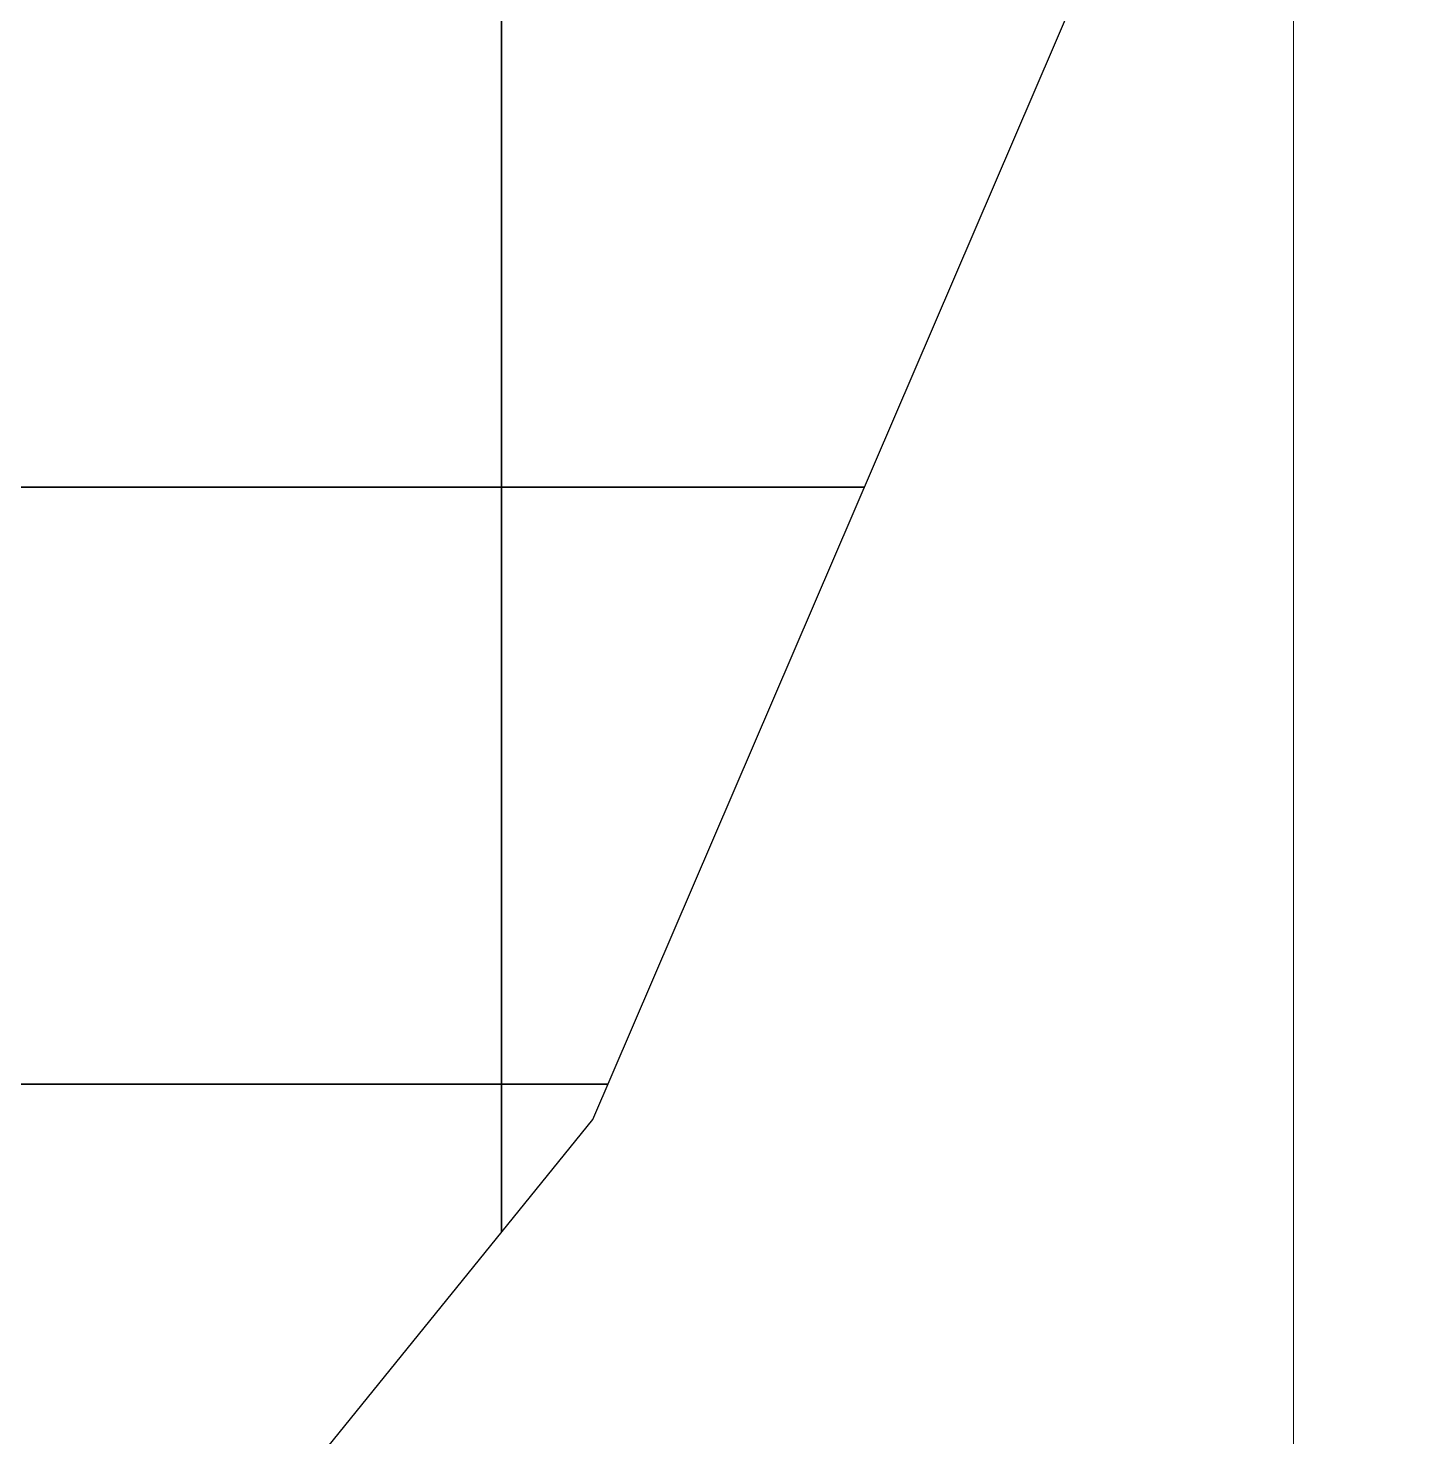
# Model space of a CAD drawing. Header units: millimetres. Extents: x 546597 to 607848, y 1180644 to 1193180.
# Drawn here: x 606984.06 to 607001.3, y 1184943.08 to 1184960.77 of the extents above; entities that cross this region are included whole.
import ezdxf

# ---------------------------------------------------------------- set-up
doc = ezdxf.new("R2010")
doc.units = ezdxf.units.MM
doc.header["$MEASUREMENT"] = 0
for name, color, linetype, lineweight in [('A-LE', 4, 'CONTINUOUS', 25), ('hatch CTCC', 20, 'CONTINUOUS', 35), ('hatch Dan cu XDM', 50, 'CONTINUOUS', 30), ('toa do', 2, 'CONTINUOUS', 13)]:
    doc.layers.add(name, color=color, linetype=linetype, lineweight=lineweight)

msp = doc.modelspace()

# ---------------------------------------------------------------- hatches: boundary and pattern name
at = {"layer": 'hatch CTCC'}
h = msp.add_hatch(dxfattribs=at)
h.set_pattern_fill('M-TT-TIEUKHU', color=256, scale=7.5, style=0)
h.set_pattern_definition([(0, (0, 0), (0, 7.5), []), (90, (0, 0), (-7.5, 5e-16), [])])
h.paths.add_polyline_path([(606798.006, 1184962.309), (606796.367, 1184955.431), (606822.324, 1184913.233), (606829.943, 1184909.047), (606888.216, 1184909.904), (606952.87, 1184922.123), (606982.632, 1184936.542), (606991.152, 1184947.064), (607016.657, 1185006.447), (607033.085, 1185043.833), (607044.055, 1185055.264), (607044.871, 1185063.114), (607024.5, 1185095.762), (607017.595, 1185097.385)])
at = {"layer": 'hatch Dan cu XDM'}
h = msp.add_hatch(dxfattribs=at)
h.set_pattern_fill('ANSI31', color=53, scale=60, angle=45, style=0)
h.paths.add_polyline_path([(606618.157, 1185006.038), (606572.398, 1185037.169), (606538.957, 1185056.267), (606512.188, 1185069.747), (606462.431, 1185090.588), (606428.948, 1185113.407), (606409.094, 1185132.713), (606401.302, 1185133.498), (606368.229, 1185112.26, 0.359542), (606364.348, 1185100.131), (606374.437, 1185074.916), (606427.923, 1184999.575), (606529.619, 1184878.062), (606548.393, 1184874.858), (606639.053, 1184894.795), (606722.396, 1184903.32), (606801.297, 1184908.626), (606810.636, 1184908.764), (606813.016, 1184913.096), (606789.553, 1184951.239), (606782.674, 1184952.878), (606777.142, 1184949.475, -0.331744), (606680.364, 1184957.301)])
h.paths.add_polyline_path([(606672.512, 1185141.81), (606665.645, 1185143.439), (606555.208, 1185075.078), (606555.298, 1185069.966), (606582.999, 1185054.147), (606629.962, 1185022.196), (606693.177, 1184972.67, 0.334496), (606766.586, 1184966.463), (606772.192, 1184969.911), (606773.835, 1184976.792)])
h.paths.add_polyline_path([(606613.95, 1185237.188), (606615.597, 1185244.06), (606734.995, 1185317.164), (606741.875, 1185315.514), (606784.358, 1185246.325), (606791.226, 1185244.696), (606887.808, 1185304.481), (606888.283, 1185314.085), (606758.154, 1185522.65), (606751.241, 1185524.284), (606455.771, 1185343.618, 0.39084), (606390.878, 1185199.805), (606401.566, 1185172.984), (606412.038, 1185157.748), (606441.646, 1185128.956), (606472.023, 1185108.254), (606520.559, 1185087.924), (606525.69, 1185085.341), (606534.407, 1185085.723), (606655.18, 1185160.483), (606656.815, 1185167.375)])
h.paths.add_polyline_path([(606901.598, 1185055.383), (606908.473, 1185053.741), (607007.008, 1185114.353), (607008.62, 1185121.215), (606906.212, 1185285.35), (606897.362, 1185286.874), (606801.691, 1185227.652), (606800.055, 1185220.76)])
h.paths.add_polyline_path([(606535.552, 1185534.433), (606511.04, 1185480.759), (606478.934, 1185419.661, 0.264047), (606479.062, 1185415.713), (606491.769, 1185394.932), (606498.643, 1185393.275), (606740.654, 1185541.253), (606742.273, 1185548.103), (606608.882, 1185761.896), (606601.981, 1185763.51), (606539.346, 1185724.824, 0.303943), (606537.501, 1185720.773), (606546.107, 1185668.372), (606548.443, 1185605.311)])
h.paths.add_polyline_path([(606854.046, 1185897.704), (606774.799, 1186024.718), (606767.947, 1186026.254), (606574.603, 1185901.846), (606573.045, 1185894.899), (606650.269, 1185771.127), (606776.364, 1185569.028), (606783.268, 1185567.409), (606978.991, 1185688.004), (606980.601, 1185694.868)])
h.paths.add_polyline_path([(606996.481, 1185669.416), (606989.578, 1185671.035), (606793.855, 1185550.44), (606792.245, 1185543.576), (606923.881, 1185332.595), (606930.786, 1185330.974), (607126.573, 1185451.465), (607128.185, 1185458.328)])
h.paths.add_polyline_path([(607145.218, 1185468.81), (607152.133, 1185467.173), (607351.533, 1185588.874), (607353.181, 1185595.737), (607078.853, 1186041.59), (607002.717, 1186165.329), (606995.838, 1186166.969), (606793.232, 1186042.402), (606791.619, 1186035.541), (606870.94, 1185908.41)])
h.paths.add_polyline_path([(606985.357, 1186184.003), (606986.996, 1186190.88), (606877.928, 1186368.145), (606831.882, 1186442.419), (606823.97, 1186440.337), (606786.045, 1186261.841), (606749.457, 1186182.177, -0.064721), (606727.553, 1186147.224), (606726.96, 1186139.173), (606775.739, 1186060.994), (606782.645, 1186059.371)])
h.paths.add_polyline_path([(606539.695, 1185957.548), (606538.813, 1185949.763), (606557.163, 1185920.352), (606564.015, 1185918.816), (606757.36, 1186043.224), (606758.918, 1186050.171), (606712.64, 1186124.343), (606706.466, 1186125.041)])
h.paths.add_polyline_path([(607173.379, 1185309.894), (607198.547, 1185336.411), (607199.342, 1185344.28), (607144.065, 1185432.875), (607137.16, 1185434.497), (606941.373, 1185314.005), (606939.762, 1185307.142), (607041.19, 1185144.579), (607047.601, 1185143.627, 0.097426), (607118.131, 1185236.401, 0.00506), (607135.502, 1185261.703)])
h.paths.add_polyline_path([(607162.72, 1185450.204), (607161.099, 1185443.357), (607213.566, 1185359.266), (607219.655, 1185358.651), (607220.736, 1185359.79), (607283.092, 1185415.914), (607345.604, 1185471.93, 0.23174), (607364.658, 1185568.611), (607359.536, 1185570.327)])

# ---------------------------------------------------------------- linework, layer by layer
at = {"layer": 'A-LE'}
msp.add_lwpolyline([(606829.943, 1184909.047), (606888.216, 1184909.904), (606952.87, 1184922.123), (606982.632, 1184936.542), (606991.152, 1184947.064), (607016.657, 1185006.447), (607033.085, 1185043.833), (607044.055, 1185055.264), (607044.871, 1185063.114), (607024.5, 1185095.762), (607017.595, 1185097.385), (606798.006, 1184962.309), (606796.367, 1184955.431), (606822.324, 1184913.233)], close=True, dxfattribs=at)
at = {"layer": 'toa do', "color": 252}
msp.add_line((606999.957, 1188405.401), (606999.957, 1184255.152), dxfattribs=at)

doc.saveas('drawing.dxf')
